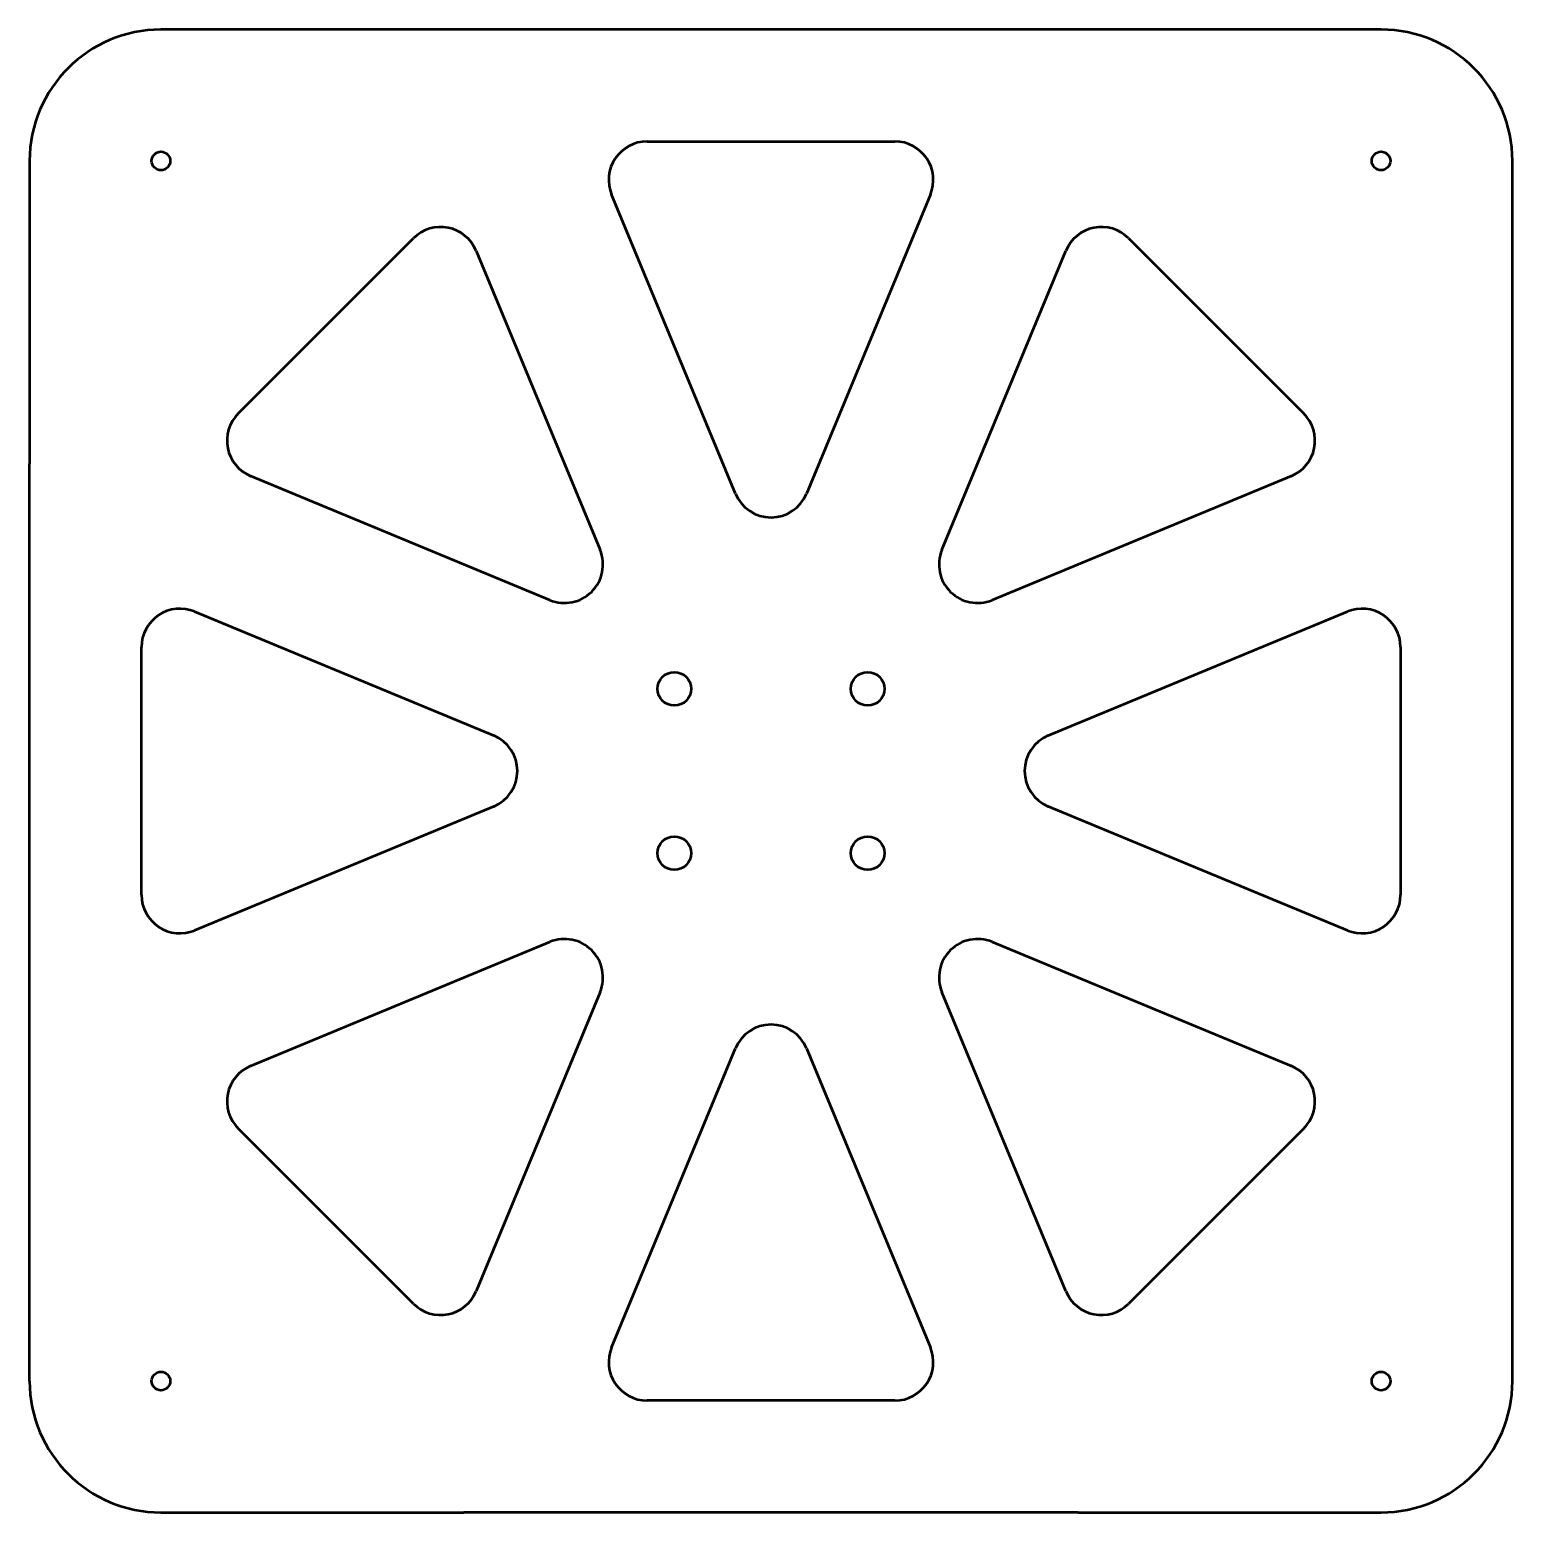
# Model space of a CAD drawing. Header units: inches. Extents: x 0 to 464, y 0 to 464.
import ezdxf

# ---------------------------------------------------------------- set-up
doc = ezdxf.new("R2010")
doc.units = ezdxf.units.IN
doc.header["$MEASUREMENT"] = 0
doc.layers.add('Visible (ANSI)', color=7, linetype='Continuous', lineweight=50)

# ---------------------------------------------------------------- blocks, each defined once
blk = doc.blocks.new('3DOF250-V001-SUPE007_3DOF250-V001-EJE001 y 3DOF250-V001-SUPE_3DOF250-V001-SUPE007')
at = {"layer": 'Visible (ANSI)'}
for p, q in [((190.92, 232), (-190.92, 232)), ((-38.79, 197), (38.79, 197)), ((-232, 190.92), (-232, 96.1)), ((232, -190.92), (232, 190.92)), ((-11.09, 86.77), (-49.87, 180.41)), ((49.87, 180.41), (11.09, 86.77)), ((-166.73, 111.87), (-111.87, 166.73)), ((-92.3, 162.83), (-53.51, 69.19)), ((53.51, 69.19), (92.3, 162.83)), ((111.87, 166.73), (166.73, 111.87)), ((-232, -190.92), (-232, 96.1)), ((-69.19, 53.51), (-162.83, 92.3)), ((162.83, 92.3), (69.19, 53.51)), ((-180.41, 49.87), (-86.77, 11.09)), ((86.77, 11.09), (180.41, 49.87)), ((-197, -38.79), (-197, 38.79)), ((197, 38.79), (197, -38.79)), ((-86.77, -11.09), (-180.41, -49.87)), ((180.41, -49.87), (86.77, -11.09)), ((-162.83, -92.3), (-69.19, -53.51)), ((69.19, -53.51), (162.83, -92.3)), ((-53.51, -69.19), (-92.3, -162.83)), ((92.3, -162.83), (53.51, -69.19)), ((-49.87, -180.41), (-11.09, -86.77)), ((11.09, -86.77), (49.87, -180.41)), ((-111.87, -166.73), (-166.73, -111.87)), ((166.73, -111.87), (111.87, -166.73)), ((38.79, -197), (-38.79, -197)), ((-190.92, -232), (-96.1, -232)), ((96.1, -232), (-96.1, -232)), ((96.1, -232), (190.92, -232))]:
    blk.add_line(p, q, dxfattribs=at)
for centre, radius in [((-190.92, 190.92), 2.9), ((190.92, 190.92), 2.9), ((-30.25, 25.71), 5.25), ((30.25, 25.71), 5.25), ((-30.25, -25.71), 5.25), ((30.25, -25.71), 5.25), ((-190.92, -190.92), 2.9), ((190.92, -190.92), 2.9)]:
    blk.add_circle(centre, radius, dxfattribs=at)
for centre, radius, start, end in [((-190.92, 190.92), 41.08, 90, 180), ((190.92, 190.92), 41.08, 0, 90), ((-38.79, 185), 12, 90, 202.5), ((38.79, 185), 12, 337.5, 90), ((-103.39, 158.24), 12, 22.5, 135), ((103.39, 158.24), 12, 45, 157.5), ((-158.24, 103.39), 12, 135, 247.5), ((158.24, 103.39), 12, 292.5, 45), ((0, 91.36), 12, 202.5, 337.5), ((-64.6, 64.6), 12, 247.5, 22.5), ((64.6, 64.6), 12, 157.5, 292.5), ((-185, 38.79), 12, 67.5, 180), ((185, 38.79), 12, 360, 112.5), ((-91.36, 0), 12, 292.5, 67.5), ((91.36, 0), 12, 112.5, 247.5), ((-185, -38.79), 12, 180, 292.5), ((185, -38.79), 12, 247.5, 360), ((-64.6, -64.6), 12, 337.5, 112.5), ((64.6, -64.6), 12, 67.5, 202.5), ((0, -91.36), 12, 22.5, 157.5), ((-158.24, -103.39), 12, 112.5, 225), ((158.24, -103.39), 12, 315, 67.5), ((-103.39, -158.24), 12, 225, 337.5), ((103.39, -158.24), 12, 202.5, 315), ((-38.79, -185), 12, 157.5, 270), ((38.79, -185), 12, 270, 22.5), ((-190.92, -190.92), 41.08, 180, 270), ((190.92, -190.92), 41.08, 270, 0)]:
    blk.add_arc(centre, radius, start, end, dxfattribs=at)

msp = doc.modelspace()

# ---------------------------------------------------------------- block references
msp.add_blockref('3DOF250-V001-SUPE007_3DOF250-V001-EJE001 y 3DOF250-V001-SUPE_3DOF250-V001-SUPE007', (232, 232))

doc.saveas('drawing.dxf')
